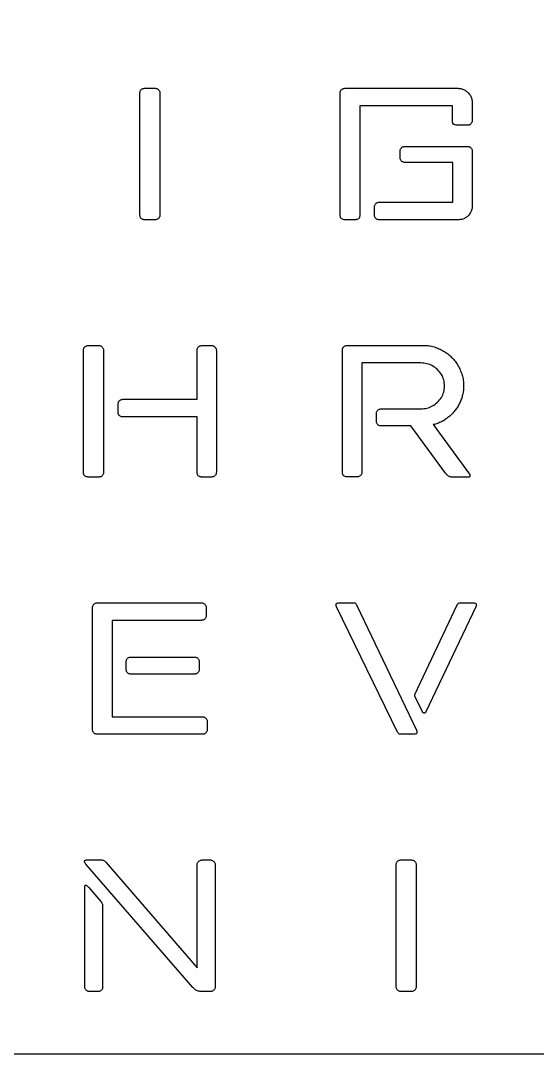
# Model space of a CAD drawing. Extents: x 0.1 to 64.9, y 0.1 to 64.9.
# Drawn here: x 32.5 to 48.7, y 0.09 to 32.49 of the extents above; entities that cross this region are included whole.
import ezdxf

# ---------------------------------------------------------------- set-up
doc = ezdxf.new("R2010")
doc.units = 0
doc.layers.add('Layer_2', color=7, linetype='CONTINUOUS')

msp = doc.modelspace()

# ---------------------------------------------------------------- linework, layer by layer
at = {"layer": 'Layer_2', "color": 7}
msp.add_lwpolyline([(0.090024, 64.89659), (64.90907, 64.89659), (64.90907, 0.09001), (0.090024, 0.09001)], close=True, dxfattribs=at)
for points in [[(36.241382, 26.394981), (36.241382, 30.229112)], [(36.38519, 30.372892), (36.720741, 30.372892)], [(36.864548, 30.229112), (36.864548, 26.394981)], [(42.517454, 26.402969), (42.517454, 30.221123)], [(42.669251, 30.372892), (46.216505, 30.372892)], [(46.04074, 29.366432), (46.04074, 29.821734), (43.14062, 29.821734), (43.14062, 26.402969)], [(46.663906, 29.925577), (46.663906, 29.366432)], [(46.51211, 29.214665), (46.184547, 29.214665)], [(44.554728, 28.551678), (46.51211, 28.551678)], [(44.402931, 28.200218), (44.402931, 28.407899)], [(46.663906, 28.407899), (46.663906, 26.698515)], [(43.739819, 26.802357), (46.056718, 26.802357), (46.056718, 28.048449), (44.554728, 28.048449)], [(43.596011, 26.402969), (43.596011, 26.650588)], [(36.720741, 26.2512), (36.38519, 26.2512)], [(42.996813, 26.2512), (42.669251, 26.2512)], [(46.224494, 26.2512), (43.739819, 26.2512)], [(34.467755, 18.339332), (34.467755, 22.157488)], [(34.619552, 22.309255), (34.955103, 22.309255)], [(35.098911, 22.157488), (35.098911, 18.339332)], [(35.698109, 20.623835), (38.030987, 20.623835), (38.030987, 22.157488)], [(38.174795, 22.309255), (38.486378, 22.309255)], [(38.638175, 22.157488), (38.638175, 18.339332)], [(42.589366, 18.335335), (42.589361, 22.161478)], [(42.733168, 22.313245), (45.12996, 22.313245)], [(45.050071, 21.76209), (43.204541, 21.76209), (43.204541, 18.335335)], [(35.554301, 20.216459), (35.554301, 20.472069)], [(43.659933, 19.932889), (43.659933, 20.18051)], [(43.80374, 20.32429), (45.050071, 20.32429)], [(38.030987, 18.339332), (38.030987, 20.07268), (35.698109, 20.07268)], [(45.825035, 18.31137), (44.738488, 19.789109), (43.80374, 19.789109)], [(45.441543, 19.829048), (46.576026, 18.279421)], [(34.955103, 18.187565), (34.619552, 18.187565)], [(38.486378, 18.187565), (38.174795, 18.187565)], [(43.052745, 18.191555), (42.733173, 18.191555)], [(46.544072, 18.183568), (46.040747, 18.183568)], [(34.755373, 10.2677), (34.755373, 14.093841)], [(34.89918, 14.24561), (38.166807, 14.24561)], [(38.318606, 14.093841), (38.318606, 13.838234)], [(44.323044, 10.187822), (42.405608, 14.117806)], [(42.46952, 14.24561), (42.940889, 14.24561)], [(43.036761, 14.181707), (44.914249, 10.251723)], [(44.866314, 11.370013), (46.192541, 14.181707)], [(46.775756, 14.117806), (45.209854, 10.826843)], [(46.288412, 14.24561), (46.711844, 14.24561)], [(38.166807, 13.694453), (35.370549, 13.694453), (35.370549, 10.675076)], [(35.809962, 12.152813), (35.809962, 12.400434)], [(35.953769, 12.544214), (37.959085, 12.544214)], [(38.102894, 12.400434), (38.102894, 12.152813)], [(37.959085, 12.009033), (35.953769, 12.009033)], [(45.098005, 10.826843), (44.866314, 11.314097)], [(35.370549, 10.675076), (38.206754, 10.675076)], [(38.350561, 10.523307), (38.350561, 10.2677)], [(38.206754, 10.123919), (34.89918, 10.123919)], [(44.842349, 10.123919), (44.418915, 10.123919)], [(34.559631, 6.181974), (35.046979, 6.181974)], [(38.186777, 6.181974), (38.450424, 6.181974)], [(44.422904, 6.181974), (44.758456, 6.181974)], [(37.899161, 2.188089), (34.543651, 6.054169)], [(35.166817, 6.118072), (38.034979, 2.803147), (38.034979, 6.030207)], [(38.60222, 6.030207), (38.60222, 2.204063)], [(44.279097, 2.204063), (44.279097, 6.038194)], [(44.902263, 6.038194), (44.902263, 2.204063)], [(34.511695, 2.204063), (34.511695, 5.343257)], [(34.639523, 5.319295), (35.015021, 4.879968)], [(35.070946, 4.752163), (35.070946, 2.204063)], [(34.927139, 2.060284), (34.655503, 2.060284)], [(38.450424, 2.060284), (38.154819, 2.060284)], [(44.758456, 2.060284), (44.422904, 2.060284)]]:
    msp.add_lwpolyline(points, dxfattribs=at)
for points, knots in [([(36.241382, 30.229112), (36.242129, 30.242566), (36.243566, 30.268435), (36.257674, 30.304306), (36.280364, 30.335444), (36.312957, 30.355681), (36.348215, 30.370398), (36.372912, 30.372064), (36.38519, 30.372892)], [0, 0, 0, 0, 0.040184, 0.07727, 0.114017, 0.153655, 0.190746, 0.227412, 0.227412, 0.227412, 0.227412]), ([(36.720741, 30.372892), (36.7327, 30.372079), (36.756231, 30.370479), (36.789635, 30.356361), (36.817851, 30.332576), (36.84476, 30.305471), (36.861774, 30.26882), (36.863607, 30.24259), (36.864548, 30.229112)], [0, 0, 0, 0, 0.035784, 0.070404, 0.106449, 0.146035, 0.184158, 0.22445, 0.22445, 0.22445, 0.22445]), ([(42.517454, 30.221123), (42.518216, 30.234558), (42.51968, 30.260394), (42.533595, 30.296508), (42.557706, 30.327616), (42.589495, 30.352601), (42.628101, 30.369981), (42.655465, 30.371916), (42.669251, 30.372892)], [0, 0, 0, 0, 0.040185, 0.077272, 0.114019, 0.156994, 0.197556, 0.238736, 0.238736, 0.238736, 0.238736]), ([(46.216505, 30.372892), (46.255725, 30.370155), (46.332839, 30.364773), (46.441567, 30.31637), (46.529936, 30.23895), (46.60737, 30.1506), (46.655786, 30.041891), (46.661168, 29.96479), (46.663906, 29.925577)], [0, 0, 0, 0, 0.117263, 0.230559, 0.349097, 0.467631, 0.580912, 0.698153, 0.698153, 0.698153, 0.698153]), ([(46.184547, 29.214665), (46.156536, 29.216711), (46.104618, 29.220502), (46.045545, 29.28419), (46.042448, 29.337186), (46.04074, 29.366432)], [0, 0, 0, 0, 0.081653, 0.151346, 0.237161, 0.237161, 0.237161, 0.237161]), ([(46.663906, 29.366432), (46.66293, 29.352649), (46.660994, 29.325288), (46.64361, 29.28669), (46.618621, 29.254906), (46.587506, 29.230801), (46.551387, 29.21689), (46.525548, 29.215426), (46.51211, 29.214665)], [0, 0, 0, 0, 0.041172, 0.081729, 0.124702, 0.16145, 0.198542, 0.238733, 0.238733, 0.238733, 0.238733]), ([(44.402931, 28.407899), (44.403677, 28.421354), (44.405111, 28.447226), (44.419236, 28.483081), (44.442012, 28.514487), (44.475884, 28.53493), (44.51397, 28.549366), (44.540976, 28.550898), (44.554728, 28.551678)], [0, 0, 0, 0, 0.040185, 0.077272, 0.114019, 0.154395, 0.193983, 0.235058, 0.235058, 0.235058, 0.235058]), ([(46.51211, 28.551678), (46.525534, 28.550904), (46.551346, 28.549416), (46.587656, 28.535676), (46.617141, 28.51162), (46.644092, 28.484236), (46.661138, 28.447614), (46.662966, 28.421379), (46.663906, 28.407899)], [0, 0, 0, 0, 0.040192, 0.077283, 0.114031, 0.153617, 0.191741, 0.232034, 0.232034, 0.232034, 0.232034]), ([(44.554728, 28.048449), (44.540962, 28.049219), (44.513928, 28.050732), (44.476048, 28.065312), (44.440332, 28.08584), (44.419798, 28.12155), (44.405214, 28.159424), (44.403702, 28.186454), (44.402931, 28.200218)], [0, 0, 0, 0, 0.041075, 0.080664, 0.12104, 0.161412, 0.200996, 0.242063, 0.242063, 0.242063, 0.242063]), ([(43.596011, 26.650588), (43.596774, 26.664023), (43.598241, 26.689857), (43.612136, 26.725986), (43.636185, 26.756848), (43.666753, 26.7815), (43.702423, 26.799217), (43.727504, 26.801323), (43.739819, 26.802357)], [0, 0, 0, 0, 0.040185, 0.077272, 0.114019, 0.156301, 0.194429, 0.231213, 0.231213, 0.231213, 0.231213]), ([(46.663906, 26.698515), (46.661345, 26.659019), (46.656295, 26.581132), (46.6103, 26.471166), (46.540924, 26.375958), (46.448241, 26.304407), (46.340494, 26.258651), (46.263707, 26.253718), (46.224494, 26.2512)], [0, 0, 0, 0, 0.118012, 0.232722, 0.352017, 0.467781, 0.58004, 0.697192, 0.697192, 0.697192, 0.697192]), ([(36.38519, 26.2512), (36.372901, 26.25202), (36.348182, 26.25367), (36.313096, 26.268505), (36.278972, 26.28878), (36.258691, 26.322899), (36.243853, 26.357979), (36.242203, 26.382695), (36.241382, 26.394981)], [0, 0, 0, 0, 0.036665, 0.073757, 0.113394, 0.153029, 0.190116, 0.226775, 0.226775, 0.226775, 0.226775]), ([(36.864548, 26.394981), (36.863512, 26.38267), (36.861402, 26.357596), (36.843711, 26.321905), (36.819079, 26.291636), (36.789507, 26.267839), (36.756263, 26.253584), (36.732711, 26.252003), (36.720741, 26.2512)], [0, 0, 0, 0, 0.036777, 0.074902, 0.117182, 0.153227, 0.187846, 0.22363, 0.22363, 0.22363, 0.22363]), ([(42.669251, 26.2512), (42.655485, 26.25197), (42.628451, 26.253482), (42.59057, 26.268063), (42.554855, 26.288591), (42.534321, 26.324301), (42.519737, 26.362175), (42.518225, 26.389205), (42.517454, 26.402969)], [0, 0, 0, 0, 0.041075, 0.080664, 0.12104, 0.161412, 0.200996, 0.242063, 0.242063, 0.242063, 0.242063]), ([(43.14062, 26.402969), (43.13984, 26.389219), (43.138308, 26.362217), (43.123868, 26.324137), (43.103418, 26.290271), (43.072007, 26.267501), (43.036147, 26.253379), (43.01027, 26.251945), (42.996813, 26.2512)], [0, 0, 0, 0, 0.041068, 0.080651, 0.121024, 0.157773, 0.194864, 0.235057, 0.235057, 0.235057, 0.235057]), ([(43.739819, 26.2512), (43.727529, 26.252019), (43.702808, 26.253668), (43.667738, 26.268517), (43.633333, 26.288862), (43.612865, 26.324287), (43.598297, 26.362178), (43.596783, 26.389206), (43.596011, 26.402969)], [0, 0, 0, 0, 0.036665, 0.073757, 0.113394, 0.153767, 0.193351, 0.234418, 0.234418, 0.234418, 0.234418]), ([(34.467755, 22.157488), (34.468517, 22.170924), (34.469981, 22.196759), (34.483896, 22.232871), (34.508007, 22.26398), (34.539796, 22.288964), (34.578402, 22.306344), (34.605766, 22.30828), (34.619552, 22.309255)], [0, 0, 0, 0, 0.040184, 0.07727, 0.114017, 0.156992, 0.197554, 0.238734, 0.238734, 0.238734, 0.238734]), ([(34.955103, 22.309255), (34.968586, 22.308316), (34.994824, 22.306488), (35.031452, 22.289446), (35.058842, 22.262499), (35.082904, 22.233022), (35.096649, 22.196717), (35.098137, 22.170909), (35.098911, 22.157488)], [0, 0, 0, 0, 0.0403, 0.078428, 0.118015, 0.154761, 0.191848, 0.232032, 0.232032, 0.232032, 0.232032]), ([(38.030987, 22.157488), (38.03175, 22.170922), (38.033217, 22.196755), (38.047112, 22.232884), (38.071161, 22.263745), (38.101729, 22.288397), (38.137399, 22.306114), (38.16248, 22.308221), (38.174795, 22.309255)], [0, 0, 0, 0, 0.040184, 0.07727, 0.114017, 0.156299, 0.194427, 0.231211, 0.231211, 0.231211, 0.231211]), ([(38.486378, 22.309255), (38.499842, 22.308298), (38.526044, 22.306437), (38.562935, 22.28964), (38.589981, 22.26107), (38.618555, 22.234032), (38.635356, 22.197147), (38.637218, 22.170949), (38.638175, 22.157488)], [0, 0, 0, 0, 0.0403, 0.078429, 0.118015, 0.157601, 0.195724, 0.236016, 0.236016, 0.236016, 0.236016]), ([(42.589361, 22.161478), (42.590135, 22.174899), (42.591623, 22.200707), (42.605367, 22.237011), (42.629428, 22.26649), (42.656818, 22.293436), (42.693447, 22.310478), (42.719686, 22.312306), (42.733168, 22.313245)], [0, 0, 0, 0, 0.040184, 0.07727, 0.114016, 0.153603, 0.191732, 0.232032, 0.232032, 0.232032, 0.232032]), ([(45.12996, 22.313245), (45.187211, 22.31103), (45.299839, 22.306672), (45.464715, 22.272069), (45.566654, 22.230206), (45.617308, 22.209405)], [0, 0, 0, 0, 0.171714, 0.33781, 0.50186, 0.50186, 0.50186, 0.50186]), ([(45.617308, 22.209405), (45.667132, 22.186498), (45.765768, 22.141149), (45.900792, 22.049623), (45.978126, 21.975076), (46.016773, 21.937821)], [0, 0, 0, 0, 0.16435, 0.325364, 0.486218, 0.486218, 0.486218, 0.486218]), ([(45.050071, 20.32429), (45.114953, 20.328435), (45.242182, 20.336565), (45.422, 20.410362), (45.574286, 20.527573), (45.700276, 20.673522), (45.777914, 20.85154), (45.800805, 21.043189), (45.777914, 21.234838), (45.700276, 21.412857), (45.574286, 21.558806), (45.422, 21.676017), (45.242182, 21.749814), (45.114953, 21.757944), (45.050071, 21.76209)], [0, 0, 0, 0, 0.194009, 0.38044, 0.572526, 0.766632, 0.952638, 1.145948, 1.33926, 1.525266, 1.719373, 1.911459, 2.09789, 2.291899, 2.291899, 2.291899, 2.291899]), ([(46.016773, 21.937821), (46.054035, 21.899181), (46.128594, 21.821865), (46.220139, 21.686867), (46.265498, 21.588247), (46.288409, 21.538432)], [0, 0, 0, 0, 0.160851, 0.321854, 0.486184, 0.486184, 0.486184, 0.486184]), ([(46.288409, 21.538432), (46.309292, 21.487789), (46.351318, 21.385872), (46.384744, 21.221021), (46.39543, 21.059537), (46.387119, 20.905608), (46.363236, 20.763489), (46.323037, 20.627543), (46.268815, 20.498823), (46.202005, 20.378168), (46.122466, 20.266813), (46.031511, 20.164346), (45.92951, 20.07116), (45.819732, 19.986238), (45.698567, 19.919706), (45.573038, 19.864975), (45.485395, 19.841029), (45.441543, 19.829048)], [0, 0, 0, 0, 0.164027, 0.330094, 0.501775, 0.648436, 0.791574, 0.933121, 1.07274, 1.209811, 1.346009, 1.48245, 1.62002, 1.760089, 1.897608, 2.033632, 2.169842, 2.169842, 2.169842, 2.169842]), ([(35.554301, 20.472069), (35.555075, 20.48549), (35.556564, 20.511298), (35.570308, 20.547602), (35.59437, 20.57708), (35.62176, 20.604027), (35.658388, 20.621068), (35.684627, 20.622896), (35.698109, 20.623835)], [0, 0, 0, 0, 0.040184, 0.07727, 0.114017, 0.153604, 0.191732, 0.232032, 0.232032, 0.232032, 0.232032]), ([(35.698109, 20.07268), (35.684666, 20.073436), (35.658817, 20.074889), (35.622764, 20.088871), (35.593063, 20.111431), (35.570497, 20.141126), (35.556511, 20.177173), (35.555057, 20.203019), (35.554301, 20.216459)], [0, 0, 0, 0, 0.040192, 0.077284, 0.114032, 0.150779, 0.187866, 0.228051, 0.228051, 0.228051, 0.228051]), ([(43.659933, 20.18051), (43.660689, 20.193951), (43.662143, 20.219795), (43.676129, 20.255842), (43.698695, 20.285537), (43.728395, 20.308097), (43.764448, 20.32208), (43.790297, 20.323534), (43.80374, 20.32429)], [0, 0, 0, 0, 0.040184, 0.07727, 0.114017, 0.150766, 0.187858, 0.228049, 0.228049, 0.228049, 0.228049]), ([(43.80374, 19.789109), (43.790297, 19.789865), (43.764448, 19.791319), (43.728395, 19.805301), (43.698695, 19.827862), (43.676129, 19.857557), (43.662143, 19.893604), (43.660689, 19.919448), (43.659933, 19.932889)], [0, 0, 0, 0, 0.040192, 0.077283, 0.114032, 0.150779, 0.187865, 0.228049, 0.228049, 0.228049, 0.228049]), ([(34.619552, 18.187565), (34.605786, 18.188335), (34.578752, 18.189848), (34.540872, 18.204428), (34.505156, 18.224957), (34.484622, 18.260666), (34.470039, 18.298539), (34.468526, 18.325569), (34.467755, 18.339332)], [0, 0, 0, 0, 0.041075, 0.080664, 0.12104, 0.161412, 0.200995, 0.242061, 0.242061, 0.242061, 0.242061]), ([(35.098911, 18.339332), (35.098131, 18.325583), (35.096598, 18.298581), (35.082158, 18.260502), (35.061708, 18.226636), (35.030297, 18.203866), (34.994437, 18.189745), (34.968561, 18.188311), (34.955103, 18.187565)], [0, 0, 0, 0, 0.041066, 0.080649, 0.121022, 0.15777, 0.194862, 0.235054, 0.235054, 0.235054, 0.235054]), ([(38.174795, 18.187565), (38.162506, 18.188385), (38.137784, 18.190033), (38.102714, 18.204882), (38.068309, 18.225227), (38.047841, 18.260652), (38.033274, 18.298543), (38.031759, 18.32557), (38.030987, 18.339332)], [0, 0, 0, 0, 0.036665, 0.073757, 0.113394, 0.153767, 0.19335, 0.234416, 0.234416, 0.234416, 0.234416]), ([(38.638175, 18.339332), (38.637199, 18.325549), (38.635263, 18.298189), (38.617879, 18.259591), (38.592889, 18.227808), (38.561775, 18.203702), (38.525656, 18.18979), (38.499816, 18.188326), (38.486378, 18.187565)], [0, 0, 0, 0, 0.041172, 0.081728, 0.124701, 0.161449, 0.198541, 0.238734, 0.238734, 0.238734, 0.238734]), ([(42.733173, 18.191555), (42.71973, 18.192311), (42.69388, 18.193765), (42.657827, 18.207747), (42.628126, 18.230308), (42.605561, 18.260003), (42.591576, 18.29605), (42.590122, 18.321894), (42.589366, 18.335335)], [0, 0, 0, 0, 0.040193, 0.077285, 0.114034, 0.15078, 0.187866, 0.228051, 0.228051, 0.228051, 0.228051]), ([(43.204541, 18.335335), (43.203601, 18.321855), (43.201773, 18.295621), (43.184727, 18.258999), (43.157775, 18.231616), (43.128291, 18.207558), (43.091981, 18.193817), (43.066169, 18.192329), (43.052745, 18.191555)], [0, 0, 0, 0, 0.040292, 0.078415, 0.118001, 0.15475, 0.191841, 0.232033, 0.232033, 0.232033, 0.232033]), ([(46.040747, 18.183568), (46.027937, 18.184272), (46.001312, 18.185736), (45.961293, 18.197775), (45.919367, 18.213033), (45.885225, 18.243749), (45.852507, 18.275129), (45.834211, 18.299265), (45.825035, 18.31137)], [0, 0, 0, 0, 0.038336, 0.079678, 0.125019, 0.170488, 0.215678, 0.261144, 0.261144, 0.261144, 0.261144]), ([(46.576026, 18.279421), (46.579246, 18.273918), (46.585741, 18.262818), (46.590828, 18.243588), (46.592913, 18.222937), (46.589572, 18.200518), (46.569417, 18.18474), (46.553221, 18.183991), (46.544072, 18.183568)], [0, 0, 0, 0, 0.019058, 0.038443, 0.058932, 0.081751, 0.102549, 0.129547, 0.129547, 0.129547, 0.129547]), ([(34.755373, 14.093841), (34.756136, 14.107276), (34.757602, 14.13311), (34.771497, 14.169239), (34.795546, 14.200101), (34.826115, 14.224753), (34.861784, 14.24247), (34.886865, 14.244576), (34.89918, 14.24561)], [0, 0, 0, 0, 0.040185, 0.077272, 0.114019, 0.156301, 0.194429, 0.231213, 0.231213, 0.231213, 0.231213]), ([(38.166807, 14.24561), (38.180272, 14.244654), (38.206474, 14.242792), (38.243366, 14.225996), (38.270412, 14.197426), (38.298986, 14.170387), (38.315787, 14.133502), (38.317649, 14.107303), (38.318606, 14.093841)], [0, 0, 0, 0, 0.040301, 0.07843, 0.118016, 0.157602, 0.195726, 0.236019, 0.236019, 0.236019, 0.236019]), ([(42.405608, 14.117806), (42.402619, 14.126964), (42.397624, 14.142263), (42.391907, 14.160833), (42.387332, 14.183811), (42.393985, 14.214382), (42.426391, 14.243295), (42.454086, 14.244782), (42.46952, 14.24561)], [0, 0, 0, 0, 0.028911, 0.048295, 0.058218, 0.099132, 0.134957, 0.180056, 0.180056, 0.180056, 0.180056]), ([(42.940889, 14.24561), (42.954234, 14.244363), (42.980488, 14.241909), (43.015443, 14.217881), (43.029375, 14.19424), (43.036761, 14.181707)], [0, 0, 0, 0, 0.039698, 0.078104, 0.121442, 0.121442, 0.121442, 0.121442]), ([(46.192541, 14.181707), (46.199927, 14.194241), (46.213858, 14.217882), (46.248813, 14.241909), (46.275068, 14.244363), (46.288412, 14.24561)], [0, 0, 0, 0, 0.043338, 0.081743, 0.121443, 0.121443, 0.121443, 0.121443]), ([(46.711844, 14.24561), (46.727278, 14.244782), (46.754973, 14.243295), (46.787378, 14.214382), (46.794033, 14.183812), (46.789456, 14.160836), (46.783739, 14.142266), (46.778745, 14.126966), (46.775756, 14.117806)], [0, 0, 0, 0, 0.045098, 0.080924, 0.121838, 0.131757, 0.151141, 0.180055, 0.180055, 0.180055, 0.180055]), ([(38.318606, 13.838234), (38.317571, 13.825921), (38.315464, 13.800844), (38.297743, 13.76518), (38.273086, 13.734617), (38.242218, 13.710573), (38.206082, 13.696682), (38.180245, 13.695215), (38.166807, 13.694453)], [0, 0, 0, 0, 0.036777, 0.074902, 0.117181, 0.15393, 0.191023, 0.231216, 0.231216, 0.231216, 0.231216]), ([(35.809962, 12.400434), (35.810718, 12.413875), (35.812172, 12.43972), (35.826158, 12.475766), (35.848723, 12.505461), (35.878424, 12.528022), (35.914477, 12.542004), (35.940326, 12.543458), (35.953769, 12.544214)], [0, 0, 0, 0, 0.040184, 0.07727, 0.114017, 0.150766, 0.187858, 0.22805, 0.22805, 0.22805, 0.22805]), ([(37.959085, 12.544214), (37.971045, 12.543401), (37.994575, 12.541802), (38.02798, 12.527684), (38.056197, 12.503898), (38.083106, 12.476793), (38.10012, 12.440142), (38.101952, 12.413912), (38.102894, 12.400434)], [0, 0, 0, 0, 0.035785, 0.070405, 0.106451, 0.146036, 0.18416, 0.224452, 0.224452, 0.224452, 0.224452]), ([(35.953769, 12.009033), (35.940326, 12.009789), (35.914477, 12.011243), (35.878424, 12.025226), (35.848723, 12.047786), (35.826158, 12.077481), (35.812172, 12.113528), (35.810718, 12.139372), (35.809962, 12.152813)], [0, 0, 0, 0, 0.040192, 0.077284, 0.114033, 0.15078, 0.187866, 0.22805, 0.22805, 0.22805, 0.22805]), ([(38.102894, 12.152813), (38.101952, 12.139335), (38.10012, 12.113105), (38.083106, 12.076454), (38.056197, 12.049349), (38.02798, 12.025563), (37.994575, 12.011445), (37.971045, 12.009846), (37.959085, 12.009033)], [0, 0, 0, 0, 0.040292, 0.078415, 0.118001, 0.154046, 0.188666, 0.224452, 0.224452, 0.224452, 0.224452]), ([(44.866314, 11.314097), (44.864695, 11.316086), (44.86129, 11.320272), (44.85882, 11.328724), (44.85805, 11.338351), (44.85896, 11.348852), (44.861614, 11.35966), (44.864722, 11.366505), (44.866314, 11.370013)], [0, 0, 0, 0, 0.007629, 0.016048, 0.025856, 0.036545, 0.047523, 0.059058, 0.059058, 0.059058, 0.059058]), ([(45.209854, 10.826843), (45.204683, 10.819084), (45.19526, 10.804947), (45.175633, 10.790095), (45.152784, 10.785433), (45.129788, 10.789486), (45.109006, 10.804129), (45.101818, 10.81897), (45.098005, 10.826843)], [0, 0, 0, 0, 0.027871, 0.050778, 0.071672, 0.096047, 0.118955, 0.144831, 0.144831, 0.144831, 0.144831]), ([(38.206754, 10.675076), (38.218759, 10.674067), (38.242708, 10.672054), (38.276569, 10.654826), (38.302414, 10.626665), (38.330971, 10.599872), (38.347735, 10.562962), (38.349602, 10.536767), (38.350561, 10.523307)], [0, 0, 0, 0, 0.035905, 0.071633, 0.110567, 0.150152, 0.188277, 0.22857, 0.22857, 0.22857, 0.22857]), ([(34.89918, 10.123919), (34.886892, 10.124739), (34.862173, 10.126389), (34.827087, 10.141224), (34.792962, 10.161499), (34.772682, 10.195618), (34.757844, 10.230698), (34.756193, 10.255414), (34.755373, 10.2677)], [0, 0, 0, 0, 0.036665, 0.073757, 0.113394, 0.153029, 0.190116, 0.226775, 0.226775, 0.226775, 0.226775]), ([(38.350561, 10.2677), (38.349525, 10.255389), (38.347414, 10.230315), (38.329723, 10.194624), (38.305092, 10.164354), (38.27552, 10.140558), (38.242276, 10.126303), (38.218725, 10.124722), (38.206754, 10.123919)], [0, 0, 0, 0, 0.036777, 0.074902, 0.117181, 0.153227, 0.187846, 0.22363, 0.22363, 0.22363, 0.22363]), ([(44.418915, 10.123919), (44.405571, 10.125166), (44.379316, 10.12762), (44.344361, 10.151648), (44.33043, 10.175288), (44.323044, 10.187822)], [0, 0, 0, 0, 0.039698, 0.078104, 0.121442, 0.121442, 0.121442, 0.121442]), ([(44.914249, 10.251723), (44.917392, 10.244998), (44.923271, 10.232415), (44.928843, 10.213545), (44.931577, 10.187919), (44.925418, 10.154189), (44.888727, 10.126006), (44.859122, 10.124674), (44.842349, 10.123919)], [0, 0, 0, 0, 0.022261, 0.041645, 0.058601, 0.099717, 0.137564, 0.187036, 0.187036, 0.187036, 0.187036]), ([(34.543651, 6.054169), (34.535718, 6.062963), (34.520563, 6.079761), (34.506963, 6.110413), (34.501912, 6.138907), (34.507144, 6.165993), (34.53089, 6.180918), (34.549103, 6.181587), (34.559631, 6.181974)], [0, 0, 0, 0, 0.035348, 0.067521, 0.0989, 0.121942, 0.14485, 0.176236, 0.176236, 0.176236, 0.176236]), ([(35.046979, 6.181974), (35.059936, 6.180394), (35.088001, 6.176973), (35.12892, 6.153025), (35.153409, 6.130439), (35.166817, 6.118072)], [0, 0, 0, 0, 0.038825, 0.084096, 0.138877, 0.138877, 0.138877, 0.138877]), ([(38.034979, 6.030207), (38.03574, 6.043642), (38.037204, 6.069478), (38.05112, 6.10559), (38.075231, 6.136698), (38.10702, 6.161683), (38.145626, 6.179063), (38.172991, 6.180998), (38.186777, 6.181974)], [0, 0, 0, 0, 0.040184, 0.07727, 0.114017, 0.156992, 0.197554, 0.238735, 0.238735, 0.238735, 0.238735]), ([(38.450424, 6.181974), (38.463888, 6.181017), (38.49009, 6.179156), (38.526981, 6.162359), (38.554026, 6.133789), (38.582601, 6.10675), (38.599402, 6.069866), (38.601263, 6.043668), (38.60222, 6.030207)], [0, 0, 0, 0, 0.040299, 0.078428, 0.118014, 0.1576, 0.195723, 0.236015, 0.236015, 0.236015, 0.236015]), ([(44.279097, 6.038194), (44.279844, 6.051648), (44.28128, 6.077517), (44.295389, 6.113388), (44.318079, 6.144526), (44.350672, 6.164763), (44.38593, 6.17948), (44.410627, 6.181146), (44.422904, 6.181974)], [0, 0, 0, 0, 0.040184, 0.07727, 0.114017, 0.153654, 0.190746, 0.227411, 0.227411, 0.227411, 0.227411]), ([(44.758456, 6.181974), (44.770415, 6.181161), (44.793945, 6.179561), (44.827349, 6.165443), (44.855566, 6.141658), (44.882475, 6.114553), (44.899488, 6.077902), (44.901321, 6.051672), (44.902263, 6.038194)], [0, 0, 0, 0, 0.035784, 0.070403, 0.106448, 0.146034, 0.184158, 0.224449, 0.224449, 0.224449, 0.224449]), ([(34.511695, 5.343257), (34.512006, 5.352256), (34.512539, 5.367687), (34.524081, 5.387801), (34.54658, 5.393631), (34.573527, 5.382055), (34.605132, 5.356485), (34.626856, 5.332993), (34.639523, 5.319295)], [0, 0, 0, 0, 0.026862, 0.046063, 0.064598, 0.090706, 0.130649, 0.186511, 0.186511, 0.186511, 0.186511]), ([(35.015021, 4.879968), (35.025871, 4.864946), (35.04579, 4.837368), (35.066498, 4.794035), (35.069545, 4.765347), (35.070946, 4.752163)], [0, 0, 0, 0, 0.055635, 0.102137, 0.141679, 0.141679, 0.141679, 0.141679]), ([(34.655503, 2.060284), (34.642059, 2.06104), (34.61621, 2.062493), (34.580156, 2.076476), (34.550455, 2.099037), (34.52789, 2.128732), (34.513904, 2.164778), (34.512451, 2.190623), (34.511695, 2.204063)], [0, 0, 0, 0, 0.040193, 0.077285, 0.114034, 0.150781, 0.187867, 0.228051, 0.228051, 0.228051, 0.228051]), ([(35.070946, 2.204063), (35.07019, 2.190623), (35.068736, 2.164778), (35.05475, 2.128732), (35.032184, 2.099037), (35.002483, 2.076476), (34.966431, 2.062493), (34.940582, 2.06104), (34.927139, 2.060284)], [0, 0, 0, 0, 0.040184, 0.07727, 0.114017, 0.150766, 0.187858, 0.228049, 0.228049, 0.228049, 0.228049]), ([(38.154819, 2.060284), (38.141435, 2.061046), (38.112528, 2.06269), (38.067292, 2.074909), (38.01785, 2.089673), (37.974032, 2.119866), (37.933198, 2.15116), (37.910388, 2.175907), (37.899161, 2.188089)], [0, 0, 0, 0, 0.040104, 0.086612, 0.140234, 0.193678, 0.244832, 0.29442, 0.29442, 0.29442, 0.29442]), ([(38.60222, 2.204063), (38.601281, 2.190584), (38.599453, 2.164349), (38.582406, 2.127728), (38.555455, 2.100345), (38.525971, 2.076287), (38.48966, 2.062546), (38.463848, 2.061058), (38.450424, 2.060284)], [0, 0, 0, 0, 0.040292, 0.078415, 0.118001, 0.15475, 0.191841, 0.232033, 0.232033, 0.232033, 0.232033]), ([(44.422904, 2.060284), (44.410616, 2.061104), (44.385896, 2.062755), (44.350811, 2.077589), (44.316687, 2.097864), (44.296406, 2.131983), (44.281568, 2.167062), (44.279917, 2.191777), (44.279097, 2.204063)], [0, 0, 0, 0, 0.036665, 0.073757, 0.113394, 0.153028, 0.190114, 0.226772, 0.226772, 0.226772, 0.226772]), ([(44.902263, 2.204063), (44.901226, 2.191752), (44.899116, 2.166679), (44.881425, 2.130989), (44.856794, 2.10072), (44.827222, 2.076924), (44.793978, 2.062668), (44.770426, 2.061087), (44.758456, 2.060284)], [0, 0, 0, 0, 0.036776, 0.0749, 0.117179, 0.153224, 0.187844, 0.223628, 0.223628, 0.223628, 0.223628])]:
    msp.add_open_spline(points, degree=3, knots=knots, dxfattribs=at)

doc.saveas('drawing.dxf')
